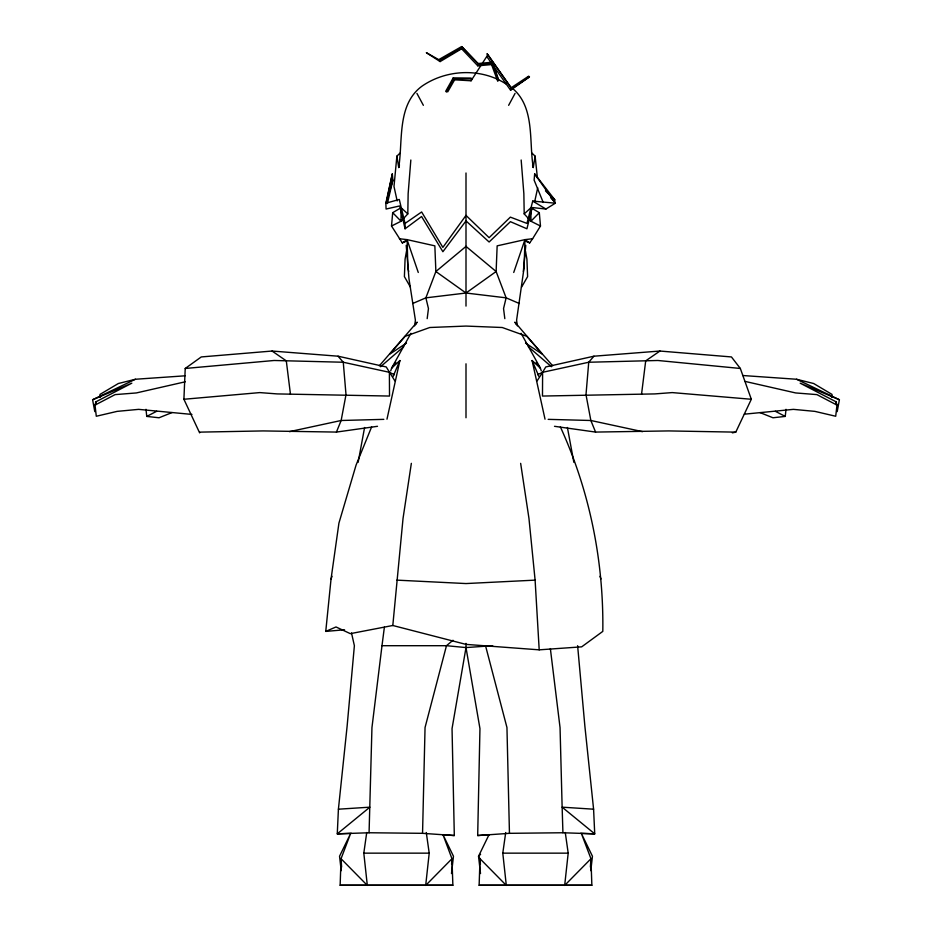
<?xml version="1.0" encoding="UTF-8"?>
<svg xmlns="http://www.w3.org/2000/svg" width="932" height="932" viewBox="0 0 932 932"><rect width="100%" height="100%" fill="white"/><g stroke="black" fill="none" stroke-linecap="round" stroke-linejoin="round"><path stroke-width="1.4" d="M391.522 226.033L392.687 212.682L401.063 207.72L401.051 221.234L391.522 226.033L402.321 242.903L407.168 240.887L407.039 239.629L399.397 238.743M466 643.383L466 647.577L452.043 728.626L454.315 835.55L422.546 833.324L425.05 727.531L446.475 645.701L452.987 640.272M751.32 399.269L740.334 368.466L731.445 356.944L659.938 351.038L593.929 356.199L545.768 366.952L542.61 372.299L542.482 396.053L654.858 393.91L672.228 392.593L751.32 399.269L735.779 432.133L732.366 432.867M577.619 645.701L584.888 726.296L593.591 809.197L594.721 833.849L562.928 832.754L509.455 833.324L477.685 835.55L479.957 728.626L466 647.577L446.475 645.701L381.992 645.701L371.95 727.647L369.072 832.754L337.279 833.849L338.409 809.197L347.112 726.296L354.381 645.701L351.515 632.979M392.687 212.682L401.051 221.234L407.797 213.906L408.146 193.658L410.837 160.001M540.478 226.033L530.949 221.234L524.203 213.906L530.937 207.72L539.313 212.682L540.478 226.033L532.603 238.743L524.961 239.629L524.134 267.391L516.596 320.165L517.353 325.885M451.484 873.564L453.465 856.24L443.061 834.862L451.973 858.733L452.87 885.272L340.145 885.272L341.042 858.733L350.572 833.604L339.551 856.24L341.205 870.674M590.795 870.674L592.449 856.24L581.428 833.604L590.958 858.733L591.855 885.272L479.13 885.272L480.027 858.733L478.535 856.24L488.939 834.862M199.634 432.867L183.907 399.269L185.223 368.466L201.265 356.944L272.062 351.038L338.071 356.199L386.232 366.952L394.877 380.885M523.33 271.492L525.788 245.337M451.589 864.29L451.973 858.733L425.691 885.4L429.209 853.153L426.285 832.521M590.387 867.063L590.958 858.733L564.676 885.4L568.194 853.153L565.27 832.521M400.026 153.104L396.881 156.145L398.721 167.515C403.032 140.546 396.857 104.885 421.777 86.315C446.3 69.189 481.436 67.652 506.554 84.311M371.612 426.926L356.071 465.091L338.933 523.097L331.046 578.993L325.757 631.407L336.009 626.956L350.315 633.655L392.803 625.489L403.043 518.39L411.35 463.355M550.835 197.922L554.761 202.116L554.761 199.739L534.677 173.888L534.118 180.109L543.24 202.465M759.964 412.561L772.966 417.769L785.245 416.418L786.002 409.311M837.204 411.641L839.394 399.758L800.192 383.192L836.155 401.843L836.971 405.094L835.713 416.255L814.871 411.373L793.388 409.358L744.353 414.181M641.542 394.248L645.701 360.859L659.938 351.038M427.182 318.651L428.452 308.562L425.877 297.844L435.873 271.527L434.848 245.85L407.039 239.629L402.321 242.903M381.992 645.701L384.38 627.154M414.647 325.885L415.404 320.165L408.962 278.703L406.212 245.337M831.647 397.242L832.02 394.422L813.694 383.53L796.557 379.254L742.699 375.514M341.613 867.063L341.042 858.733L367.325 885.4L363.806 853.153L366.73 832.521M480.411 864.29L480.027 858.733L506.309 885.4L502.791 853.153L505.715 832.521M396.881 156.145L393.991 186.458L397.16 200.916M532.533 164.871L533.279 167.515L535.119 156.145L531.974 153.104M835.689 404.488L836.155 401.843M406.538 251.034L405.082 259.131L404.395 276.606L410.441 287.138M358.144 462.33L364.587 427.497M534.56 202.232L537.717 187.775M534.677 173.888L555.356 203.199L545.919 209.036L532.242 207.533L526.918 228.783L510.421 221.676L489.114 242.005L466 220.907L442.886 251.722L421.579 216.515L405.082 228.783L399.758 205.925L386.081 209.036L385.848 203.199L392.302 173.888L392.873 180.109L387.374 203.525M386.978 419.19L399.898 360.521L391.615 368.152L390.706 370.901M392.302 173.888L386.442 202.116L387.246 199.366M191.934 414.425L138.612 409.358L117.129 411.373L96.287 416.255L95.029 405.094L95.845 401.843L131.808 383.192L92.606 399.758L94.796 411.641M555.356 203.199L532.72 201.091L526.953 223.412L510.363 217.133L489.125 237.683L466 215.397L442.875 247.399L421.637 211.972L405.047 223.412L405.082 228.783M398.721 167.515L399.467 164.871M388.05 196.617L392.873 180.109M513.73 272.47L524.961 239.629L529.679 242.903L532.603 238.743M331.046 578.993L332.037 576.302M199.623 432.133L263.22 430.922L336.429 432.075L341.147 420.495L346.005 394.702L343.267 362.245L338.071 356.199M393.059 376.481L399.898 360.521M453.22 77.88L454.606 79.814L471.044 80.781L471.988 78.964L470.986 78.067L453.22 77.88L445.706 91.278M508.639 105.316L515.058 93.41M410.907 333.307L391.615 368.152L395.785 362.35M415.73 324.592L417.117 322.111L379.301 365.833M446.346 92.105L453.814 78.789L471.988 78.964M486.76 56.503L487.844 54.604L486.97 53.707L511.773 88.738L510.573 90.194L486.76 56.503L471.044 80.781M447.71 91.895L454.606 79.814M521.559 287.138L527.605 276.606L526.918 259.131L525.462 251.034M537.123 380.885L542.61 372.299L588.733 362.245L657.864 360.486L740.334 368.466M461.631 48.779L462.575 47.497L461.585 46.6L438.739 59.636L426.332 52.681L440.137 61.582L461.631 48.779L477.79 65.823L491.56 64.576L492.772 63.131L478.873 64.459L477.79 65.823M593.929 356.199L588.733 362.245L585.995 394.702L590.853 420.495L595.571 432.075L668.78 430.922L735.779 432.133M539.313 212.682L530.949 221.234L530.937 207.72M480.586 854.318L478.535 856.24L480.516 873.564M380.547 366.73L403.661 346.762M511.039 87.829L528.735 76.121M510.573 90.194L529.423 76.89L527.99 76.727M529.423 76.89L511.773 88.738L487.844 54.604M406.48 343.104L389.704 354.148L405.129 336.336L429.768 327.505L466 326.072L502.232 327.505L526.871 336.336L552.699 365.833M92.606 399.758L135.443 379.254L185.049 375.817M439.333 60.557L440.137 61.582L438.739 59.636L439.333 60.557L462.575 47.497L478.873 64.459L461.585 46.6M95.029 405.094L115.09 394.609L136.34 392.943L185.27 381.794M145.998 409.311L146.755 416.418L156.646 411.303M537.543 374.722L542.61 372.299M412.62 303.529L425.877 297.844L466 293.021L506.123 297.844L519.38 303.529M172.036 412.561L159.034 417.769L146.755 416.418M385.848 203.199L399.28 199.471L405.047 223.412M135.443 379.254L118.306 383.53L99.98 394.422L100.353 397.242M524.961 239.629L497.152 245.85L496.127 271.527L506.123 297.844L503.548 308.562L504.818 318.651M289.502 431.644L341.147 420.495L383.821 419.353M336.429 432.075L377.495 426.308M478 63.551L492.026 62.223M466 647.577L492.69 645.701M185.223 368.466L274.136 360.486L343.267 362.245L389.39 372.299L394.457 374.722M183.907 399.269L259.772 392.593L277.142 393.91L389.518 396.053L389.39 372.299M325.757 631.407L344.549 629.776M477.685 835.55L489.23 834.641M392.803 625.489L466 644.385L539.197 649.837L581.685 646.843L602.806 631.383C603.808 561.041 589.653 490.954 560.388 426.926M338.409 809.197L369.864 807.17L337.279 833.849L351.422 833.336M340.145 885.272L452.87 885.272M479.13 885.272L591.855 885.272M539.197 649.837L535.108 580.135L466 583.56L396.892 580.135M363.806 853.153L429.209 853.153M502.791 853.153L568.194 853.153M369.072 832.754L422.546 833.324M548.179 419.353L590.853 420.495L642.498 431.644M580.578 833.336L594.721 833.849L562.136 807.17L560.05 727.647L550.358 648.579M593.591 809.197L562.136 807.17L562.928 832.754M442.77 834.641L454.315 835.55M554.505 426.308L595.571 432.075M745.332 381.468L795.66 392.943L816.91 394.609L836.971 405.094M524.832 240.887L529.679 242.903M796.557 379.254L839.394 399.758M775.354 411.303L785.245 416.418M532.72 201.091L545.919 209.036M525.52 343.104L542.296 354.148L514.883 322.111L516.27 324.592M272.062 351.038L286.299 360.859L290.458 394.248M528.339 346.762L551.453 366.73M401.063 207.72L407.797 213.906M545.022 419.19L532.102 360.521L540.385 368.152L541.294 370.901M545.476 190.909L554.761 199.739M512.507 88.389C535.189 107.39 528.805 141.466 533.279 167.515M536.215 362.35L540.385 368.152L521.093 333.307M416.942 93.41L423.361 105.316M532.102 360.521L538.941 376.481M491.56 64.576L497.723 81.247M599.963 576.302L600.954 578.993M493.226 64.424L498.725 80.047M493.412 66.149L498.492 80.571M407.039 239.629L418.27 272.47M485.525 645.701L506.95 727.531L509.455 833.324M408.67 271.492L407.867 267.391L407.168 240.887M567.413 427.497L573.856 462.33M95.845 401.843L96.311 404.488M535.119 156.145L537.426 178.047M520.65 463.355L528.957 518.39L535.108 580.135M521.163 160.001L523.854 193.658L524.203 213.906M466 172.991L466 306.092M466 363.806L466 417.757M466 246.409L435.873 271.527L466 293.021L496.127 271.527L466 246.409"/></g></svg>
